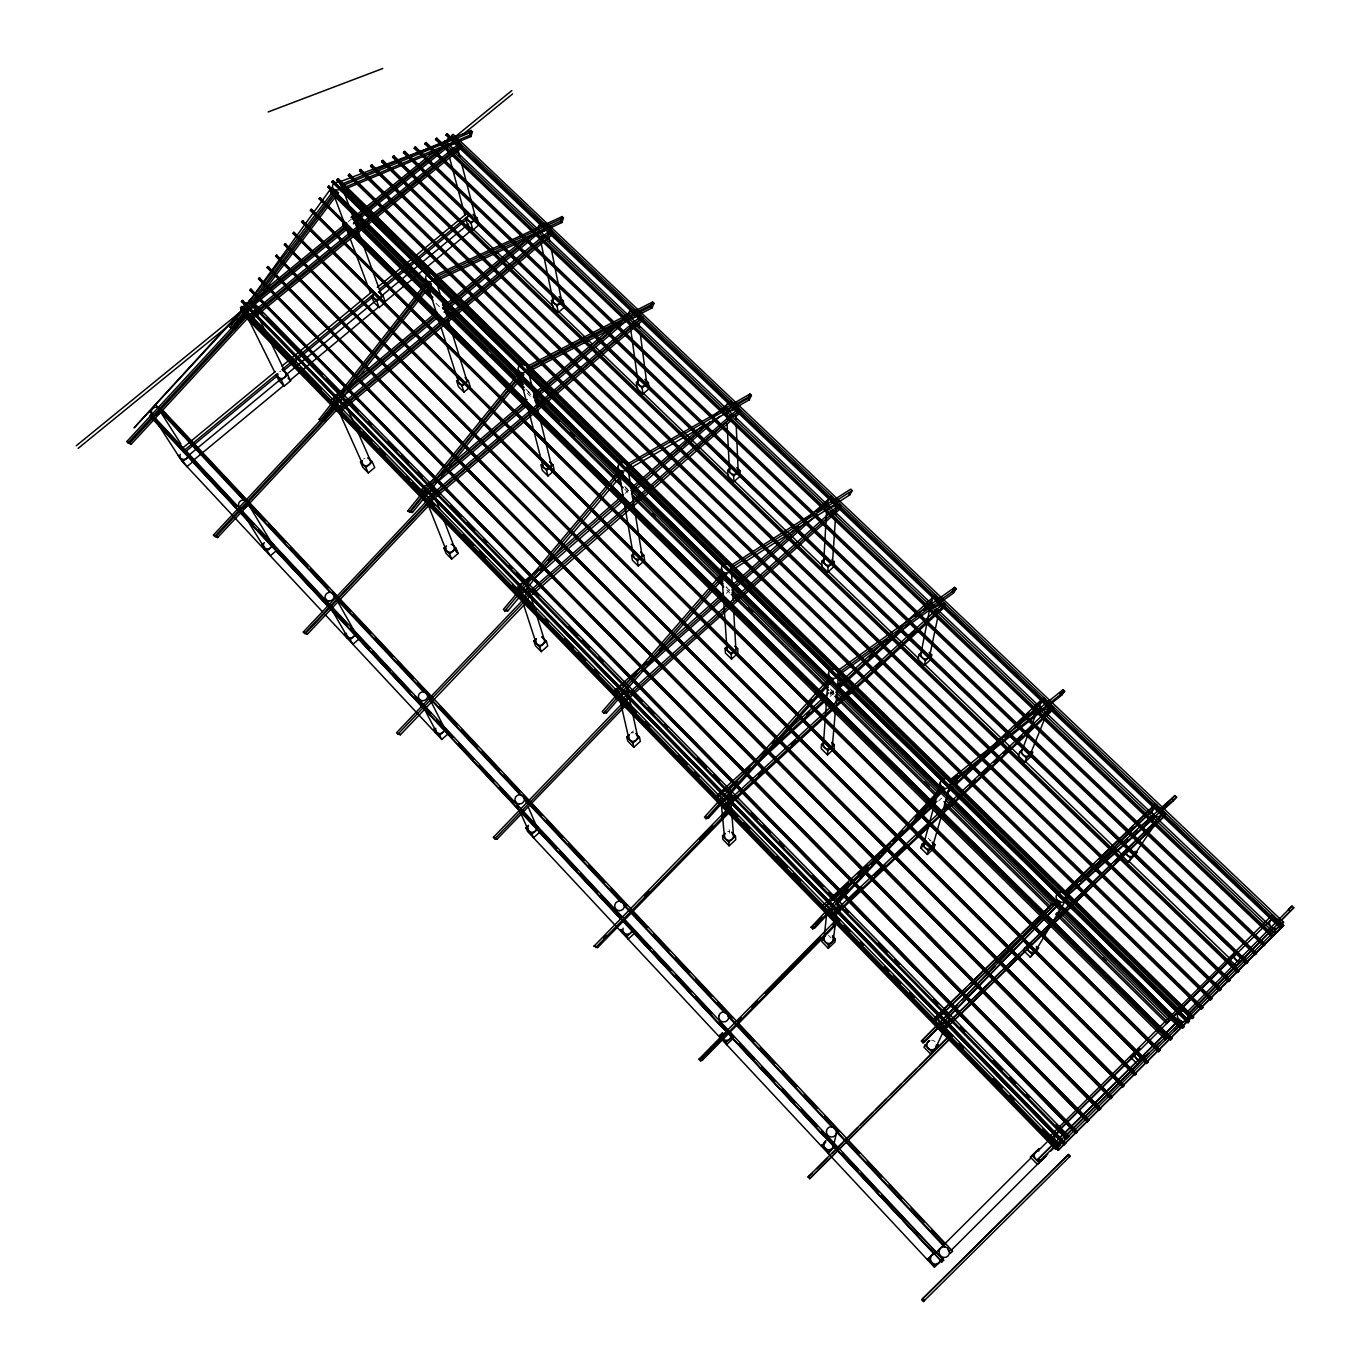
<?xml version="1.0" encoding="UTF-8"?>
<svg xmlns="http://www.w3.org/2000/svg" width="1370" height="1370" viewBox="0 0 1370 1370"><rect width="100%" height="100%" fill="white"/><g stroke="black" fill="none" stroke-linecap="round" stroke-linejoin="round"><path stroke-width="0.75" stroke-dasharray="5 3.75" d="M938.741 800.885L941.858 797.956M830.1 693.58L833.234 690.703M830.203 694.419L833.354 691.542M830.049 696.508L834.758 692.192M630.731 733.327L633.385 730.946M726.357 593.33L729.816 589.973L726.785 586.959M625.148 493.388L628.351 490.58M348.391 221.546L351.713 218.857M525.789 388.977L530.361 393.464M624.771 486.47L627.803 489.467M830.323 688.956L833.354 691.953M527.861 391.666L530.909 394.663M625.405 487.771L628.453 490.768M725.997 586.874L729.046 589.888M831.179 690.497L834.227 693.494M435.968 303.25L440.541 307.753M527.313 393.276L530.361 396.272M624.754 489.313L627.785 492.31M726.751 589.853L729.799 592.85M830.271 691.884L833.32 694.898M928.329 838.235L930.966 840.855M828.49 935.299L831.076 937.971M729.165 829.621L729.474 833.234M363.564 459.019A4.281 3.87 -20.8 0 1 364.951 458.214M631.93 732.899A4.504 4.316 -13.1 0 1 633.762 732.762M727.727 831.641A4.59 4.47 -1.4 0 1 729.593 831.504M931.651 1040.207A4.881 4.709 46.2 0 1 935.042 1041.714M279.822 371.561A4.23 3.733 -21.5 0 1 280.953 371.082M929.733 840.341A4.675 4.487 22.5 0 1 930.59 840.718"/><path stroke-width="1.5" d="M825.082 558.258L821.931 561.118L821.64 566.255L827.771 572.163L834.056 566.478M823.764 561.135L826.589 510.924M827.771 572.163L828.079 567.043L834.416 561.34L834.176 564.765M832.583 561.306L835.392 519.435M835.683 515.257L836.522 502.704M824.106 742.06L821.503 744.458L821.212 748.585L827.514 754.87L833.987 748.893L834.364 744.766L831.813 742.249M823.387 744.509L826.401 702.741M826.692 698.563L827.754 683.938M828.199 677.688L828.507 673.509M827.514 754.87L827.84 750.777L834.364 744.766M832.481 744.715L835.357 711.304M836.077 702.964L837.156 690.429M837.515 686.25L838.611 673.715M822.034 907.728L822.171 906.238L902.761 830.357M823.593 909.355L823.747 907.848L879.54 855.308M824.791 936.104L822.12 938.638L821.812 941.601L828.302 948.314L834.981 941.995L835.357 939.032L832.754 936.344M824.055 938.69L826.504 915.451M828.302 948.314L828.644 945.386L835.357 939.032M833.32 939.923L835.443 923.055M836.094 917.849L837.687 905.159M826.007 1140.645L821.538 1146.313L825.665 1142.306M922.798 651.041L918.979 654.569L918.071 659.21L924.407 665.323L930.744 659.484L931.72 654.826L929.168 652.377M920.931 653.73L926.942 623.162M927.747 619.086L929.357 610.934M924.407 665.323L925.349 660.7L931.72 654.826M929.75 655.665L937.851 617.014M939.974 606.841L940.83 602.766A4.846 4.504 9.5 0 0 934.563 597.44A4.846 4.504 9.5 0 0 932.884 605.06A4.846 4.504 9.5 0 0 940.83 602.766L1044.745 701.423M834.124 1146.502L828.233 1153.471L835.512 1145.166M337.02 180.223L338.304 178.785L1193.681 1016.985L1192.071 1018.578L337.02 180.223L338.304 178.785M341.421 189.06L342.192 185.789L472.342 131.725L471.057 130.51L340.873 184.505L342.192 185.789M348.322 175.565L349.59 174.127L1202.911 1007.601L1201.319 1009.176L348.322 175.565L349.59 174.127M833.405 1146.091L836.471 1133.093M359.522 170.942L360.789 169.503L1212.073 998.302L1210.481 999.877L359.522 170.942L360.789 169.503M370.636 166.352L371.904 164.914L1221.132 989.089L1219.54 990.664L370.636 166.352L371.904 164.914M381.665 161.797L382.932 160.376L1230.123 979.961L1228.53 981.519L381.665 161.797L382.932 160.376M392.625 157.293L393.875 155.855L1239.028 970.919L1237.452 972.477L392.625 157.293L393.875 155.855M403.482 152.806L404.732 151.385L1247.847 961.963L1246.272 963.521L403.482 152.806L404.732 151.385M414.254 148.354L415.504 146.95L1256.581 953.075L1255.023 954.633L414.254 148.354L415.504 146.95M424.94 143.953L426.19 142.531L1265.246 944.29L1263.688 945.831L424.94 143.953L426.19 142.531M932.285 842.156L934.905 844.776L933.878 848.321L927.353 854.486L920.828 847.979L921.77 844.434L925.709 840.718M435.54 139.569L436.79 138.165L1273.826 935.556L1272.268 937.097L435.54 139.569L436.79 138.165M924.082 842.704L928.518 826.35M929.614 822.257L932.936 809.995M934.597 803.865L936.275 797.717M937.371 793.641L940.693 781.362M446.072 135.219L447.322 133.832L1282.337 926.925L1280.779 928.466L446.072 135.219L447.322 133.832M927.353 854.486L928.346 850.993L934.905 844.776M341.712 188.581L469.687 135.305L471.057 130.51M341.044 190.687L470.972 136.52L472.342 131.725M435.352 277.151L433.982 281.929L561.888 222.522L563.481 217.83L562.162 216.58L433.999 275.815L435.352 277.151L563.481 217.83M932.61 846.506L941.413 816.023M943.176 809.944L949.633 787.579M434.564 279.703L560.553 221.255L562.162 216.58M526.919 371.099L528.015 367.999L653.969 303.301L652.582 301.999L526.594 366.612L528.015 367.999M1023.698 748.088L1019.862 751.719L1018.287 755.812L1024.863 762.148L1031.216 756.12L1032.877 752.027L1026.472 758.089L1024.863 762.148M1022.106 750.024L1035.686 714.832M526.851 370.294L650.75 306.572L652.582 301.999M526.388 372.64L652.12 307.873L653.969 303.301M1030.617 753.705L1044.693 718.702M1047.81 710.927L1049.369 707.04A4.983 4.641 18.9 0 0 1044.128 700.412A4.983 4.641 18.9 0 0 1040.875 707.776A4.983 4.641 18.9 0 0 1049.369 707.04M626.706 469.019L627.974 466.023L751.411 395.365L749.989 394.012L626.518 464.584L627.974 466.023M928.946 1040.84L923.894 1047.074L930.624 1054.027L938.433 1045.207L930.624 1054.027M727.658 410.058L747.883 398.447L749.989 394.012M626.073 470.526L749.322 399.8L751.411 395.365M936.053 1047.04L943.091 1032.107M945.728 1026.507L948.365 1020.89M731.546 567.591L730.022 566.101L850.701 489.158L852.191 490.563L731.546 567.591L729.354 571.924L833.628 505.205M839.022 501.762L849.811 494.861L852.191 490.563M1025.188 947.526L1023.527 950.438L1030.308 957.202L1038.614 947.92L1030.308 957.202M1036.285 949.701L1050.191 926.36M1054.472 919.167L1066.254 899.405M952.904 590.145L954.684 587.387L956.226 588.843L953.537 592.987L837.892 675.564M1121.568 855.377L1123.845 851.866L1130.712 858.476L1128.383 861.953L1121.568 855.377L1127.955 849.177M1134.463 854.726L1154.396 825.151M1159.089 818.198L1161.435 814.722M247.251 304.191L331.3 188.015L1182.31 1024.726L1179.296 1027.568L331.009 192.708L329.742 189.283L1180.649 1026.37L1179.296 1027.568M1070.124 1156.194L1069.593 1156.931L1068.412 1154.43L1070.124 1156.194L923.448 1301.5L921.787 1299.702L922.798 1298.503L1068.412 1154.43M1061.031 692.381L1063.017 689.726L1064.627 691.251L1061.63 695.224L949.341 784.959M1065.552 1143.265L1064.165 1144.669L241.462 301.468L242.25 300.441L1065.552 1143.265L242.25 300.441M1077.18 1131.808L1075.793 1133.213L249.974 290.217L250.761 289.173L1077.18 1131.808L250.761 289.173M1088.859 1120.318L1087.472 1121.705L258.519 278.932L259.307 277.887L1088.859 1120.318L259.307 277.887M1100.589 1108.758L1099.202 1110.162L267.082 267.595L267.886 266.551L1100.589 1108.758L267.886 266.551M1112.354 1097.164L1110.984 1098.569L275.695 256.241L276.483 255.18L1112.354 1097.164L276.483 255.18M1124.188 1085.537L1122.801 1086.924L284.326 244.819L285.114 243.774L1124.188 1085.537L285.114 243.774M1136.055 1073.84L1134.685 1075.227L292.975 233.379L293.779 232.318L1136.055 1073.84L293.779 232.318M1147.974 1062.11L1146.604 1063.48L301.674 221.889L302.479 220.827L1147.974 1062.11L302.479 220.827M1159.945 1050.311L1158.575 1051.698L310.391 210.363L311.195 209.285L1159.945 1050.311L311.195 209.285M1171.966 1038.477L1170.596 1039.864L319.142 198.787L319.946 197.725L1171.966 1038.477L319.946 197.725M1184.022 1026.592L1182.67 1027.979L327.927 187.176L328.731 186.097L1184.022 1026.592L328.731 186.097M241.462 301.468L243.004 300.629M249.974 290.217L251.498 289.378M258.519 278.932L260.043 278.093M267.082 267.595L268.606 266.756M275.695 256.241L277.219 255.402M284.326 244.819L285.833 243.997M292.975 233.379L294.499 232.54M301.674 221.889L303.198 221.067M310.391 210.363L311.915 209.541M319.142 198.787L320.666 197.965M327.927 187.176L329.451 186.354M230.057 327.224L333.938 190.139L338.63 192.656L234.921 329.348L230.057 327.224L234.921 329.348M231.307 328.526L335.239 191.423M233.671 328.064L334.759 194.745M319.227 419.306L426.995 281.621L431.533 283.95L323.954 421.241L319.227 419.306L323.954 421.241M320.529 420.658L428.348 282.956M322.652 419.905L428.878 284.292M407.832 510.822L519.538 372.606L523.922 374.729L412.421 512.534L407.832 510.822L412.421 512.534M409.185 512.209L520.942 373.993M411.068 511.147L522.518 373.359M504.759 610.917L620.867 472.222L623.59 472.684L507.773 610.969L504.759 610.917L503.372 609.462L619.394 470.783L620.867 472.222M618.041 476.126L622.134 471.246M923.448 1301.5L924.459 1300.284L922.798 1298.503M603.708 713.102L724.387 573.979L726.853 574.15L606.499 712.845L603.708 713.102L602.252 711.595L722.863 572.489L724.387 573.979M1174.98 795.508L1171.658 799.292L1173.319 800.851L1176.642 797.066L1174.98 795.508L1064.678 894.233M1182.67 1027.979L328.629 187.433M1170.596 1039.864L319.844 199.044M772.372 743.893L775.214 740.742M809.327 702.827L812.17 699.659M826.384 683.87L829.227 680.702M705.978 818.695L831.47 679.263L833.662 679.092L708.495 818.13L705.978 818.695L704.471 817.136L829.877 677.705L831.47 679.263M1158.575 1051.698L311.11 210.603M1146.604 1063.48L302.393 222.128M1134.685 1075.227L293.694 233.602M1122.801 1086.924L285.046 245.042M1110.984 1098.569L276.415 256.447M1087.472 1121.705L259.255 279.137M1099.202 1110.162L267.818 267.818M1075.793 1133.213L250.71 290.423M1064.165 1144.669L242.216 301.657M1055.191 1142.203L1036.867 1160.407L1179.81 1019.246M242.969 308.969L134.072 427.868L243.552 309.329L76.24 445.781M248.963 316.812L131.16 444.274L128.044 442.87L126.828 441.551L246.343 312.189M128.044 442.87L247.61 313.49M126.828 441.551L129.944 442.955L247.713 315.528M213.429 535.053L335.753 403.944L337.071 405.28L214.696 536.406L213.429 535.053L217.624 537.554L339.657 406.821L338.356 405.486L216.357 536.201M832.275 909.372L814.893 927.935L812.65 928.86L811.091 927.233L941.618 787.562L943.519 787.048M814.773 924.767L822.017 917.027M837.926 900.004L848.047 889.181M859.624 876.8L868.289 867.518M871.183 864.419L874.077 861.319M881.321 853.596L885.654 848.955M892.88 841.214L900.124 833.474M916.033 816.451L926.154 805.628M930.504 800.971L940.625 790.147M812.65 928.86L943.279 789.171L945.163 788.675L836.608 904.731M430.796 503.355L307.308 634.327L304.585 633.454L303.284 632.032L428.536 499.142M304.585 633.454L429.889 500.529M303.284 632.032L305.99 632.923L429.444 501.968M524.864 597.988L528.392 600.437L524.864 597.988L396.546 732.71L397.899 734.183L400.4 734.782L526.919 601.978M397.899 734.183L526.268 599.426M626.809 704.454L497.087 839.125L494.844 838.834L493.44 837.31L624.977 700.704L628.282 702.913L624.977 700.704M622.408 706.012L625.354 702.947M494.844 838.834L626.433 702.193M942.851 1023.15L924.973 1041.543L923.037 1042.844L921.393 1041.149L1058.907 900.432L1049.968 909.629M594.152 946.036L729.08 807.512L730.638 807.923L732.162 809.482L597.594 947.595L594.152 946.036L597.594 947.595M603.519 938.416L606.482 935.385M644.91 895.929L649.346 891.373M699.59 839.776L712.897 826.127M721.767 817.017L730.638 807.923M595.625 947.629L730.587 809.071L732.162 809.482M921.393 1041.149L941.207 1021.472M945.677 1016.865L957.596 1004.621M962.065 1000.014L994.843 966.312M999.312 961.723L1042.519 917.301M923.037 1042.844L1060.62 902.128L947.338 1018.561M698.957 1059.164L837.412 918.688L838.663 918.739L840.238 920.349L702.159 1060.414L700.481 1060.808L698.957 1059.164L700.635 1058.77L726.134 1032.894M738.139 1020.718L741.136 1017.67M751.65 1007.018L757.644 1000.922M765.145 993.318L820.647 936.994M832.652 924.818L838.663 918.739M700.481 1060.808L838.988 920.297L840.238 920.349M1188.629 1013.92L1273.655 927.901M1281.121 920.349L1293.759 907.711L1292.03 906.084L1288.348 909.663L1290.078 911.29M1293.759 907.711L1187.79 1014.947L1185.992 1013.183L1292.03 906.084M808.077 1176.95L951.157 1034.144L952.801 1035.823L809.67 1178.679L808.077 1176.95L812.444 1173.148M816.965 1168.61L827.531 1158.044M832.052 1153.506L842.601 1142.94M845.615 1139.909L857.688 1127.818M860.702 1124.804L872.758 1112.714M875.772 1109.683L886.321 1099.117M890.843 1094.579L901.409 1083.995M904.423 1080.981L916.479 1068.891M919.493 1065.877L931.549 1053.787M934.563 1050.756L951.157 1034.144M951.294 1037.347L809.67 1178.679M335.992 408.585L1058.171 1150.252L1209.453 999.261M1212.467 996.247L1283.673 925.332L451.638 135.493L453.11 134.294L1283.553 922.198L1180.957 1024.418M1058.171 1150.252L1283.673 925.332M1188.013 1022.671L1189.417 1021.318L333.013 180.857L331.968 181.696L1188.013 1022.671L331.968 181.696M1157.547 1029.093L1047.159 1138.949L1048.05 1138.145M1160.287 1026.438L1272.507 914.732M934.306 1252.796L927.387 1259.681L934.015 1253.259M1030.411 1157.136L1038.957 1148.779L1030.411 1157.136L1037.398 1164.363L1046.012 1156.057L1044.163 1157.633M1136.295 1062.949L1130.661 1057.332L1137.237 1050.773M1130.661 1057.332L1139.72 1048.478M1188.338 1013.868L1245.912 956.705L1236.322 966.004L1229.25 959.188L1236.185 952.441M935.008 1253.533L1031.096 1157.855M1039.368 1149.618L1046.903 1142.118M1060.483 1128.606L1131.363 1058.034M1174.141 1015.427L1177.155 1012.43M1183.2 1006.419L1229.952 959.873M1180.204 1010.015L1048.872 1140.696L1049.763 1139.891M1183.235 1007.001L1274.237 916.376M528.597 825.322L525.892 827.754L527.519 831.367L934.34 1267.13L943.416 1258.088M950.968 1250.553L1047.725 1154.071M1050.756 1151.057L1053.787 1148.043M1064.37 1137.477L1149.019 1053.05M1155.064 1047.022L1159.602 1042.501M934.34 1267.13L941.036 1260.743M1137.699 1064.353L1146.81 1055.534L1144.293 1057.777M941.464 1262.232L943.656 1260.177L151.556 414.151L149.998 415.418L941.995 1261.821L240.795 513.288M162.893 410.366L952.629 1251.221L950.42 1253.293L948.057 1249.748M422.645 499.074L1055.551 1149.259L1177.464 1027.774M1055.551 1149.259L1059.952 1145.286L242.062 306.298L240.503 307.565L243.517 313.61L242.267 312.309L240.76 309.295L244.066 306.606M1067.264 1137.99L1068.908 1136.346L250.487 299.431L248.929 300.698L1067.264 1137.99L1066.322 1138.795L836.197 903.258M417.302 295.047L344.315 222.95L342.808 224.183L344.007 227.42L1165.647 1039.71L1168.507 1036.987L932.816 804.19M534.934 229.047L443.572 142.069L445.062 140.853L1275.059 930.692L1273.483 932.251L538.033 231.992M1142.511 967.854L1191.335 1015.718L1188.304 1018.595L1189.691 1017.362L527.45 367.948M921.787 1299.702L1067.881 1155.167M1059.746 1137.699L1176.761 1022.243M1164.654 812.341L940.95 1029.863L968.573 1003.08M971.638 1000.1L1019.211 953.982M1025.342 948.04L1049.899 924.219M1052.965 921.256L1057.571 916.787M1065.243 909.355L1069.833 904.885M1074.44 900.415L1109.734 866.2M1114.341 861.73L1152.701 824.534M1051.663 925.127L942.594 1031.542L1051.543 925.863M1054.712 922.164L1073.07 904.371M1076.118 901.409L1166.315 813.917M1054.609 922.883L1073.018 905.022M1076.101 902.042L1154.362 826.127M1158.969 821.658L1163.575 817.188M1130.712 858.476L1137.151 852.208L1128.383 861.953M1052.52 903.464L932.028 1020.701L965.782 988.061M1064.832 891.545L1155.595 803.745M970.371 983.609L1005.649 949.479M1008.714 946.516L1017.927 937.611M1022.517 933.158L1040.926 915.365M1043.991 912.386L1048.598 907.933M1065.466 891.613L1094.596 863.425M1099.202 858.973L1132.939 826.333M1137.545 821.88L1145.217 814.465M1148.283 811.485L1152.889 807.033M1042.656 916.222L933.672 1022.38L938.262 1017.927M1045.721 913.276L1048.769 910.314M1067.11 892.572L1157.256 805.32M941.344 1014.964L1042.57 916.992M1079.389 881.355L1146.861 816.04M1149.944 813.061L1153.009 810.098M1280.779 928.466L1282.337 926.925M1272.268 937.097L1273.826 935.556M1263.688 945.831L1265.246 944.29M1255.023 954.633L1256.581 953.075M1246.272 963.521L1247.847 961.963M1237.452 972.477L1239.028 970.919M1228.53 981.519L1230.123 979.961M1219.54 990.664L1221.132 989.089M1210.481 999.877L1212.073 998.302M1201.319 1009.176L1202.911 1007.601M1192.071 1018.578L1193.681 1016.985M733.447 1038.152L726.614 1044.625L726.271 1042.313L731.768 1037.107M959.462 793.641L830.768 915.057L830.597 916.53L841.488 906.238M962.562 790.713L1052.485 705.858M849.28 898.908L861.73 887.143M874.18 875.396L885.071 865.121M895.98 854.829L905.313 846.026M916.205 835.734L928.672 823.986M944.238 809.293L947.338 806.365M969.138 785.798L975.371 779.924M981.588 774.05L987.821 768.159M994.038 762.285L998.713 757.884M1003.388 753.483L1009.604 747.609M1017.396 740.262L1022.071 735.844M1025.171 732.916L1032.963 725.569M1042.296 716.75L1051.646 707.947M961.055 795.199L832.343 916.667L832.172 918.14L940.385 815.989M964.155 792.271L1054.095 707.382M943.485 813.078L1051.698 710.91M720.158 1037.724L719.781 1035.378L722.521 1032.774M920.828 847.979L924.733 844.28M915.16 818.695L929.1 805.56M932.199 802.649L935.299 799.72M952.338 783.674L969.395 767.628M981.793 755.949L1043.786 697.604M831.367 898.943L848.475 882.828M857.808 874.043L867.159 865.241M879.591 853.527L890.483 843.269M954.274 783.212L957.39 780.283M991.623 748.037L1005.631 734.851M1014.964 726.066L1028.956 712.879M1033.631 708.495L1042.964 699.693M896.596 839.245L936.892 801.296M947.732 791.072L952.39 786.688M955.489 783.777L981.828 758.963M986.486 754.579L989.585 751.668M1005.083 737.06L1045.379 699.111M832.943 900.552L867.176 868.306M879.626 856.575L884.284 852.191M890.517 846.317L930.966 808.214M948.091 792.083L952.749 787.681M955.866 784.753L996.315 746.65M1018.098 726.134L1036.782 708.53M731.683 832.224L735.467 836.111L735.741 839.69L729.114 845.821L722.863 839.348L722.504 835.769L725.175 833.32A4.59 4.47 -1.4 0 0 726.066 839.399A4.59 4.47 -1.4 0 0 732.333 839.005A4.59 4.47 -1.4 0 0 732.316 832.874M634.909 932.867L628.128 939.135L627.152 936.172L632.615 931.138M729.114 845.821L728.806 842.276L735.467 836.111M943.964 602.834L723.754 805.183L723.908 806.964L734.885 796.878M758.415 775.266L763.124 770.933M791.346 744.989L796.056 740.673M846.232 694.539L849.366 691.662M876.029 667.156L880.739 662.84M910.519 635.457L915.229 631.125M832.241 708.41L725.261 806.742L725.432 808.523L854.024 690.274M835.375 705.516L945.505 604.29M857.175 687.397L943.433 608.092M765.796 750.572L715.5 796.706L715.688 798.522M778.383 739.046L828.679 692.912M836.539 685.702L886.852 639.567M900.998 626.604L935.59 594.888M720.38 794.206L726.648 788.452M806.587 715.14L809.721 712.263M837.926 686.387L842.636 682.072M869.282 657.634L872.416 654.757M721.733 793.932L717.007 798.265L717.195 800.063M724.867 791.055L750.024 767.971M761.035 757.884L823.918 700.19M838.063 687.209L899.388 630.953M915.109 616.534L932.405 600.676M726.597 791.432L737.574 781.379M754.819 765.556L825.356 700.823M839.45 687.877L908.43 624.6M924.099 610.215L928.809 605.9M1280.385 925.229L1283.553 922.198M1271.908 933.706L1275.059 930.692M635.817 733.447L639.465 737.197L640.338 741.341L633.762 747.284L627.734 741.05L626.758 736.906L629.412 734.525M735.228 646.16L737.676 648.609L737.916 653.267L731.494 659.073L725.415 652.993L725.09 648.335L727.675 646.006M540.242 831.71L533.512 837.772L531.92 834.21L537.331 829.329M633.762 747.284L632.837 743.174L639.465 737.197M731.494 659.073L731.203 654.432L737.676 648.609M1064.747 898.24L1156.006 816.383M1160.732 812.153L1173.319 800.851M646.726 661.761L613.229 691.713L613.726 693.802M659.484 650.356L723.292 593.313M732.864 584.75L798.265 526.268M806.228 519.144L831.761 496.317M617.87 690.36L614.685 693.22L615.181 695.292M622.665 686.079L637.016 673.235M646.589 664.673L721.562 597.611M734.337 586.189L806.125 521.987M817.291 512.003L828.456 502.002M642.222 671.112L721.733 599.957M732.864 589.99L817.171 514.572M839.827 503.972L621.175 699.865L621.637 701.937M841.3 505.393L622.631 701.371L623.093 703.426L729.713 607.852M732.899 604.992L841.111 507.979M1067.761 892.332L1074.046 886.698M1080.348 881.047L1116.55 848.629M1124.428 841.574L1127.579 838.765M1132.305 834.535L1137.014 830.306M1141.741 826.076L1154.345 814.79M1162.205 807.752L1170.083 800.697M1066.391 895.929L1176.642 797.066M1175.939 1029.418L1177.241 1028.271L1174.347 1031.011M1189.948 1016.951L1191.335 1015.718M1168.507 1036.987L1167.24 1038.1L1162.685 1033.596M1180.957 1025.925L1182.31 1024.726M325.272 614.736L441.722 739.475L448.418 733.584M536.509 638.677L533.889 640.989L535.413 645.664L541.236 651.675L547.777 645.921L546.322 641.246L541.921 636.707M638.283 566.067L637.41 560.947L631.501 555.055L632.409 560.21L638.283 566.067L644.671 560.433L643.849 555.278L640.886 552.333M730.844 467.615L727.71 470.372L728.018 475.989L733.926 481.692L740.16 476.178L739.937 470.561L736.957 467.701M441.722 739.475L439.582 735.33L444.959 730.604M541.236 651.675L539.746 647.034L546.322 641.246M637.41 560.947L643.849 555.278M733.926 481.692L733.652 476.092L739.937 470.561M1189.417 1021.318L333.013 180.857M532.468 579.921L622.185 501.574M631.81 493.183L719.918 416.24M697.399 447.493L731.049 418.055M734.251 415.247L739.064 411.051L738.961 408.226L521.919 597.954L522.672 600.3M650.716 490.94L524.076 601.738L523.323 599.409L740.382 409.579L740.485 412.404L735.69 416.617M653.918 488.131L732.471 419.408M538.376 569.081L514.264 590.11L515.051 592.474M548.017 560.672L623.538 494.776M633.18 486.367L703.872 424.683M713.513 416.274L731.186 400.845L731.323 403.688M520.497 587.353L515.668 591.549L516.456 593.912M523.7 584.545L530.139 578.928M539.78 570.519L621.74 498.988M631.382 490.563L710.122 421.84M722.966 410.623L726.186 407.815M660.837 465.218L710.499 421.874M351.268 627.888L359.505 638.574L352.878 644.294L350.206 639.636L355.532 635.029M456.124 548.325L458.111 553.497L451.621 559.08L449.6 553.942L456.124 548.325L453.299 545.414M552.949 464.858L554.319 470.492L547.966 475.955L546.562 470.355L552.949 464.858L550.089 462.032M648.387 382.59L649.157 388.652L642.958 393.995L642.136 387.967L648.387 382.59L645.51 379.832M451.621 559.08L446.003 553.274L443.948 548.103L446.551 545.859M642.958 393.995L637.238 388.498L636.399 382.435L639.516 379.747M435.694 483.456L526.765 405.811M536.526 397.488L625.97 321.214M641.571 321.368L428.399 503.475L427.389 500.906L642.804 316.95L643.198 319.981M423.535 487.84L418.672 491.967L419.717 494.57L424.597 490.409M426.772 485.066L434.855 478.181M449.428 465.766L527.125 399.56M533.598 394.046L543.308 385.775M546.544 383.018L612.904 326.471M624.24 316.812L629.087 312.668M423.261 490.597L420.025 493.354L421.069 495.94M441.071 475.424L525.241 403.671M533.341 396.769L544.678 387.111M547.914 384.353L620.747 322.258M442.476 475.15L525.412 404.458M535.173 396.153L621.346 322.686M1068.908 1136.346L1067.949 1137.151L1055.996 1124.924M276.86 550.26L270.284 555.826L267.15 550.689L272.442 546.219M372.263 461.93L374.729 467.547L368.29 472.975L365.79 467.41L372.263 461.93L368.17 457.7M468.403 380.774L470.252 386.802L463.95 392.128L462.067 386.117L468.403 380.774L465.646 378.034M563.19 300.732L564.474 307.188L558.309 312.394L556.991 305.972L563.19 300.732L559.029 296.725M1059.952 1145.286L1059.01 1146.073L1042.587 1129.222M264.889 550.055L261.721 544.9L264.376 542.657M558.309 312.394L552.778 307.068L551.442 300.629L554.542 298.009M344.795 388.6L329.999 400.93L331.283 403.739M357.947 377.64L436.842 311.88M443.418 306.4L523.939 239.27M533.803 231.05L538.735 226.941M349.384 387.196L436.499 314.552M443.075 309.072L531.851 235.058M349.299 388.703L436.157 316.264M444.36 309.432L534.488 234.27M342.414 396.872L437.475 317.566M444.034 312.103L457.135 301.16M460.423 298.42L535.807 235.537M461.142 304.654L337.106 408.209L338.356 411L462.974 306.897M464.396 301.931L550.894 229.698L551.528 232.917L546.613 237.027M462.461 305.938L338.407 409.561L339.657 412.353L552.863 234.184L552.23 230.965L465.714 303.215M466.262 304.157L543.325 239.767M194.608 459.31L283.71 385.569M290.08 380.295L378.634 307M384.884 301.828L472.308 229.492M193.512 461.193L186.988 466.605L178.151 455.405M284.224 386.117L281.261 380.106L275.986 374.644L278.966 380.689L284.224 386.117L290.611 380.826L287.683 374.798L282.408 369.352M379.165 307.531L376.801 301.126L371.475 295.817L373.873 302.239L379.165 307.531L385.415 302.359L383.086 295.92L379.096 291.947M472.838 230.006L471.04 223.207L465.68 218.035L467.495 224.851L472.838 230.006L478.969 224.937L477.205 218.121L473.181 214.251M183.186 447.579L275.319 371.561M281.895 366.132L288.471 360.704M291.759 357.981L372.366 291.467M377.298 287.409L392.111 275.182M395.399 272.476L466.125 214.097M186.508 452.819L184.727 449.994L277.151 373.685M282.1 369.592L290.354 362.793M293.642 360.07L372.845 294.687M379.439 289.241L468.523 215.672M185.703 451.535L276.791 376.305M283.213 371.013L291.45 364.214M294.738 361.492L372.126 297.581M378.411 292.392L466.177 219.902M188.289 455.628L280.713 379.25M285.645 375.157L375.517 300.886M381.288 296.125L468.66 223.892M183.392 461.022L188.324 456.946M281.261 380.106L287.683 374.798M376.801 301.126L383.086 295.92M471.04 223.207L477.205 218.121M374.267 219.32L250.35 320.614L248.86 317.617L460.988 144.347L461.861 147.755L377.572 216.631M342.842 224.303L344.367 223.07M247.388 303.9L250.693 301.212M263.948 290.406L346.747 222.899M353.374 217.505L436.174 149.998M446.106 141.898L452.734 136.503M260.077 295.851L346.353 225.502M354.487 218.875L440.763 148.525M453.864 137.839L511.832 90.557M253.827 302.89L346.285 227.471M356.2 219.388L445.353 146.659M78.159 448.367L237.318 318.508M252.251 306.332L347.552 228.721M353.374 223.824L446.637 147.874M462.803 134.534L512.534 93.965M332.225 182.415L333.27 181.576M338.236 182.398L447.784 141.024M331.009 192.708L332.533 191.32M1063.017 689.726L948.896 780.712L950.557 782.338L1064.627 691.251M952.664 779.393L957.613 775.437M993.952 746.444L997.257 743.807M1033.596 714.797L1036.902 712.16M943.656 1260.177L881.681 1194.965M956.226 588.843L838.68 672.636L837.104 671.077L954.684 587.387M811.091 927.233L813.335 926.325M268.143 111.98L382.795 68.5M493.44 837.31L497.087 839.125M214.696 536.406L217.624 537.554M469.687 135.305L470.972 136.52M560.553 221.255L561.888 222.522M650.75 306.572L652.12 307.873M747.883 398.447L749.322 399.8M848.338 493.457L849.811 494.861M952.013 591.532L953.537 592.987M1060.037 693.717L1061.63 695.224M455.628 141.863L632.358 309.74M637.016 314.158L731.58 403.979M734.68 406.924L832.343 499.69M837.001 504.109L936.224 598.347M1049.386 705.841L1156.366 807.444M1161.006 811.862L1272.627 917.883M446.346 134.226L1281.549 927.713M435.814 138.576L1273.038 936.361M425.214 142.942L1264.441 945.094M414.511 147.361L1255.776 953.897M404.475 152.395L1247.077 962.682M403.739 151.796L1247.043 962.785M478.969 224.937L498.988 244.202M503.595 248.638L508.219 253.09M511.301 256.053L552.881 296.04M563.652 306.4L591.378 333.064M594.46 336.027L597.543 338.989M600.608 341.952L605.232 346.404M608.314 349.367L637.564 377.503M648.352 387.864L689.932 427.868M697.621 435.266L702.245 439.701M705.327 442.664L729.97 466.365M739.201 475.253L793.11 527.09M797.717 531.543L823.901 556.717M836.214 568.567L868.563 599.666M873.169 604.119L897.812 627.82M900.895 630.782L905.519 635.218M910.142 639.67L922.455 651.521M928.62 657.429L1007.155 732.967M1010.221 735.93L1014.845 740.382M1017.927 743.345L1022.551 747.78M1028.596 753.603L1116.482 838.132M1124.188 845.547L1128.794 849.982M1134.959 855.908L1154.978 875.156M1158.061 878.119L1191.934 910.707M1196.558 915.16L1228.89 946.259M1231.972 949.222L1235.055 952.184M551.442 300.629L556.991 305.972M636.399 382.435L642.136 387.967M727.71 470.372L733.652 476.092M821.931 561.118L828.079 567.043M918.979 654.569L925.349 660.7M1019.862 751.719L1026.472 758.089M1232.315 956.311L1239.439 963.161M473.455 229.509L493.44 248.758M496.505 251.737L553.394 306.555M558.926 311.88L592.319 344.058M595.351 346.987L637.872 387.967M643.575 393.464L728.635 475.441M734.543 481.144L822.274 565.69M828.405 571.598L892.675 633.556M895.74 636.502L918.705 658.628M925.041 664.741L1018.92 755.212M1025.496 761.549L1122.201 854.76M1129.017 861.336L1229.883 958.538M393.618 156.865L1238.257 971.655M392.865 156.283L1238.206 971.741M382.692 161.386L1229.37 980.68M381.922 160.787L1229.301 980.8M370.893 165.342L1220.31 989.928M359.762 169.931L1211.234 999.158M349.35 175.137L1202.158 1008.32M348.562 174.555L1202.072 1008.457M339.794 181.131L1058.565 885.585M1063.154 890.072L1067.727 894.559M1076.889 903.532L1125.712 951.396M1130.301 955.883L1134.874 960.37M337.26 179.213L1192.825 1017.841M345.634 189.06L396.016 238.466M339.76 183.888L524.402 364.951M341.027 187.33L429.563 274.205M435.677 280.199L522.689 365.567M527.262 370.054L621.929 462.923M626.501 467.41L725.74 564.765M730.313 569.269L832.6 669.622M837.173 674.108L944.033 778.948M950.146 784.942L1060.072 892.778M1064.644 897.282L1180.666 1011.111M941.618 787.562L943.279 789.171M1057.349 901.323L1059.079 903.018M1178.611 1020.53L1180.409 1022.294L1181.591 1021.01L1038.58 1162.171L1040.19 1160.441L1038.477 1158.695M424.203 286.792L352.552 216.237L351.045 217.47L352.604 216.357L353.169 217.916M427.252 289.789L430.3 292.786M442.493 304.791L515.668 376.836M518.716 379.85L523.289 384.353M533.957 394.851L620.85 480.408M631.519 490.922L722.983 580.983M732.128 589.99L826.641 683.048M835.786 692.055L937.919 792.613M945.54 800.114L1052.246 905.193M1058.342 911.187L1169.62 1020.77M355.258 220.981L422.251 286.981M426.823 291.485L432.92 297.478M443.572 307.976L487.737 351.474M490.768 354.47L515.137 378.48M518.185 381.476L524.265 387.47M534.934 397.968L559.285 421.96M569.954 432.475L574.51 436.961M652.171 513.459L655.22 516.456M732.864 592.953L735.913 595.95M748.088 607.955L752.661 612.458M924.716 781.945L929.288 786.448M1102.867 957.424L1105.915 960.421M352.569 218.977L422.679 288.042M425.727 291.056L431.824 297.067M442.493 307.565L523.289 387.162M533.957 397.677L614.736 477.257M617.784 480.253L620.833 483.267M631.501 493.782L722.949 583.877M732.094 592.885L828.131 687.483M835.751 695.001L936.344 794.103M943.964 801.621L1050.653 906.735M1056.75 912.745L1168.028 1022.362M353.751 222.214L432.92 300.235M445.096 312.24L524.265 390.279M534.917 400.776L623.23 487.806M632.358 496.813L723.702 586.857M731.323 594.357L828.764 690.394M834.844 696.388L935.333 795.422M944.461 804.43L1049.506 907.968M1055.602 913.978L1166.743 1023.51M420.35 298.043L508.544 385.158M513.116 389.662L608.914 484.278M611.962 487.292L818.763 691.542M821.812 694.556L929.768 801.176M356.183 236.702L345.514 226.187L331.3 188.015M359.214 239.716L369.866 250.248M375.962 256.258L383.566 263.776M391.169 271.294L415.521 295.355M420.093 299.859L465.731 344.966M468.78 347.98L479.431 358.495M484.004 363.016L493.131 372.024M500.735 379.541L508.338 387.059M511.387 390.073L540.294 418.638M342.808 224.183L415.795 296.314M418.826 299.311L607.372 485.631M610.404 488.645L1166.915 1038.58M931.257 845.718L933.878 848.321M462.067 386.117L456.553 380.62L458.471 386.665L463.95 392.128M546.562 470.355L540.859 464.687L542.297 470.304L547.966 475.955M725.09 648.335L731.203 654.432M821.503 744.458L827.84 750.777M921.77 844.434L928.346 850.993M1026.558 948.879L1032.004 954.325M1133.076 1055.088L1140.165 1062.161M253.45 304.003L262.423 313.182M266.91 317.772L322.207 374.318M326.694 378.908L340.137 392.676M352.09 404.903L358.067 411.017M368.53 421.72L371.527 424.768M387.967 441.585L396.923 450.764M401.41 455.354L408.876 462.991M417.85 472.171L422.337 476.743M432.8 487.446L435.78 490.511M450.73 505.804L461.193 516.49M467.17 522.621L474.637 530.258M483.61 539.42L486.607 542.486M509.024 565.416L512.003 568.481M516.49 573.054L525.463 582.233M532.93 589.871L538.907 595.984M568.79 626.569L577.763 635.731M582.25 640.321L589.716 647.976M598.69 657.138L603.177 661.727M631.57 690.771L642.033 701.474M648.01 707.588L653.987 713.701M664.45 724.405L667.43 727.453M697.313 758.038L706.286 767.2M713.753 774.855L719.747 780.968M751.12 813.061L757.096 819.192M763.073 825.305L770.556 832.943M779.513 842.122L784 846.694M812.393 875.738L822.856 886.441M828.833 892.555L834.809 898.686M845.273 909.372L848.27 912.437M878.153 943.005L887.126 952.184M894.593 959.822L899.08 964.411M933.45 999.569L937.936 1004.159M943.913 1010.272L946.893 1013.338M960.353 1027.089L964.84 1031.678M993.233 1060.722L1002.189 1069.901M1009.673 1077.539L1015.649 1083.653M1026.113 1094.356L1029.093 1097.404M251.909 305.27L428.245 485.733M431.225 488.799L523.888 583.62M526.868 586.668L624.001 686.096M626.981 689.144L833.2 900.21M430.899 500.427L432.252 501.814M246.549 312.394L295.834 362.964M300.304 367.571L321.214 389.029M352.587 421.207L360.053 428.861M363.033 431.927L372.006 441.123M379.473 448.795L385.45 454.926M406.359 476.366L409.339 479.431M412.319 482.497L422.782 493.234M428.759 499.365L434.735 505.496M463.111 534.608L473.558 545.328M479.534 551.459L485.511 557.59M512.397 585.178L522.843 595.916M528.82 602.029L536.287 609.701M545.243 618.897L548.24 621.963M564.663 638.814L573.619 648.01M578.106 652.617L585.572 660.271M594.529 669.468L599.015 674.057M619.925 695.515L624.412 700.121M628.881 704.711L636.348 712.383M645.321 721.579L649.791 726.168M678.167 755.281L687.124 764.477M694.607 772.149L699.077 776.739M727.453 805.851L737.916 816.588M743.893 822.719L749.852 828.85M776.739 856.438L787.202 867.159M793.179 873.289L800.645 880.944M830.511 911.598L838.988 920.297M843.954 925.401L849.931 931.532M860.377 942.252L863.374 945.317M884.284 966.775L888.753 971.364M893.24 975.971L900.707 983.626M909.663 992.822L914.15 997.428M942.526 1026.541L951.893 1036.148M958.949 1043.392L963.435 1047.999M993.301 1078.635L1002.258 1087.831M1009.724 1095.503L1014.211 1100.093M240.503 307.565L1058.291 1146.93M240.76 309.295L1059.096 1149.481M246.497 316.658L332.585 405.075M246.497 318.131L331.574 405.537M336.061 410.144L419.648 496.008M287.991 378.12L290.611 380.826M455.302 550.586L458.111 553.497M506.386 609.513L507.773 610.969M605.043 711.338L606.499 712.845M706.988 816.571L708.495 818.13M923.329 1039.847L924.973 1041.543M365.79 467.41L360.327 461.758L362.862 467.358L368.29 472.975M443.948 548.103L449.6 553.942M533.889 640.989L539.746 647.034M626.758 736.906L632.837 743.174M722.504 835.769L728.806 842.276M822.12 938.638L828.644 945.386M924.887 1044.762L931.668 1051.783M1032.158 1155.544L1039.214 1162.839M245.11 498.817L161.677 409.972L160.136 411.223L243.569 500.118M249.511 503.492L265.609 520.634M268.537 523.751L286.09 542.452M290.491 547.127L308.044 565.827M310.973 568.944L328.543 587.662M332.927 592.337L350.497 611.037M353.426 614.154L370.996 632.854M375.38 637.529L392.95 656.247M397.334 660.922L413.432 678.064M417.833 682.74L431.002 696.765M439.787 706.115L457.34 724.816M461.741 729.491L477.839 746.65M482.223 751.325L499.793 770.026M504.177 774.701L520.275 791.843M524.676 796.518L542.229 815.218M546.63 819.894L562.727 837.053M568.584 843.286L584.682 860.428M589.066 865.104L605.18 882.246M611.02 888.479L627.135 905.639M632.974 911.872L647.616 927.456M653.473 933.689L669.57 950.831M675.427 957.065L690.069 972.649M695.926 978.882L712.023 996.041M717.88 1002.275L732.505 1017.859M738.361 1024.092L754.459 1041.234M760.316 1047.468L774.958 1063.052M782.27 1070.861L796.912 1086.444M804.224 1094.236L817.41 1108.261M824.723 1116.053L839.365 1131.637M846.677 1139.429L859.846 1153.454M867.159 1161.263L881.8 1176.847M889.113 1184.639L902.299 1198.664M911.084 1208.015L924.253 1222.04M931.566 1229.832L944.735 1243.874M159.896 410.075L244.853 500.598M247.782 503.715L945.112 1246.631M247.953 504.794L329.913 592.114M338.681 601.464L423.57 691.918M427.954 696.594L520.155 794.84M524.556 799.515L621.141 902.436M624.069 905.553L725.038 1013.149M727.967 1016.266L831.881 1126.979M836.265 1131.671L944.564 1247.06M184.727 449.994L191.731 458.402M268.349 539.318L273.76 545.106M533.872 822.942L538.701 828.096M628.967 924.527L633.967 929.87M729.251 1031.644L733.138 1035.806M154.759 418.398L236.667 505.907M242.507 512.157L254.203 524.659M258.605 529.334L276.158 548.086M279.069 551.219L327.344 602.783M331.728 607.458L347.826 624.651M350.754 627.785L369.763 648.096M372.691 651.212L390.244 669.964M393.156 673.081L410.709 691.833M415.11 696.525L422.422 704.334M425.334 707.468L431.19 713.719M437.047 719.969L453.127 737.146M458.984 743.396L473.609 759.031M479.466 765.282L494.09 780.9M499.93 787.151L514.555 802.769M523.34 812.153L535.036 824.654M539.42 829.329L556.973 848.081M559.902 851.215L577.455 869.967M580.383 873.084L597.937 891.836M600.865 894.97L621.329 916.838M624.258 919.955L650.579 948.091M653.507 951.208L671.06 969.96M675.444 974.652L691.542 991.829M695.926 996.521L712.023 1013.714M719.336 1021.523L726.648 1029.332M729.576 1032.466L733.96 1037.141M739.8 1043.392L754.442 1059.027M761.754 1066.836L774.906 1080.896M782.219 1088.705L795.388 1102.764M801.244 1109.015L817.325 1126.208M821.709 1130.901L837.806 1148.077M842.19 1152.769L858.288 1169.963M861.199 1173.08L878.752 1191.832M192.862 461.741L237.609 509.571M240.486 512.654L253.484 526.542M276.192 550.826L334.366 612.989M358.837 639.139L428.844 713.958M539.574 832.309L617.87 916.016M634.241 933.501L721.921 1027.226M732.762 1038.803L779.513 1088.773M782.441 1091.89L823.353 1135.627M834.433 1147.461L900.073 1217.622M902.984 1220.738L933.621 1253.482M153.2 419.665L237.866 510.171M261.721 544.9L267.15 550.689M350.206 639.636L344.589 633.625L347.295 638.317M439.582 735.33L433.776 729.114L435.951 733.292M525.892 827.754L531.92 834.21M627.152 936.172L620.901 929.494L621.929 932.49M719.781 1035.378L726.271 1042.313M821.846 1144.669L828.593 1151.879M928.449 1258.807L935.453 1266.308M322.361 611.619L181.782 461.022L154.176 418.21M129.944 442.955L131.16 444.274M305.99 632.923L307.308 634.327M399.03 733.327L400.4 734.782M700.635 1058.77L702.159 1060.414M149.57 411.086L151.882 414.648M155.786 404.356L158.064 407.952M161.489 413.363L180.909 443.983M240.127 508.287L243.38 513.596M246.634 518.905L263.999 547.212M246.908 501.882L271.483 542.777M325.649 598.998L328.851 604.547M330.975 608.263L346.935 636.04M333.612 594.237L354.522 631.484M418.997 698.683L422.833 705.995M424.734 709.66L436.208 731.614M442.63 727.401L440.489 723.206L447.716 732.197M427.063 693.768L443.863 726.922M245.059 312.343L274.702 372.075M252.525 304.808L265.472 331.437M270.078 340.942L285.799 373.257M515.223 801.056L528.032 829.586M339.743 413.295L362.279 463.351M342.26 396.632L353.306 421.737M357.57 431.379L370.311 460.337M524.179 797.597L526.662 803.334M528.306 807.153L536.543 826.281M428.125 504.828L445.952 549.747M431.43 487.874L433.691 493.748M435.215 497.67L439.736 509.435M443.52 519.23L454.104 546.681M346.678 229.287L348.905 235.263M350.395 239.253L370.448 293.06M341.267 184.556L361.594 240.486M363.05 244.494L381.185 294.43M523.819 605.352L535.961 642.701M425.779 279.206L427.063 283.248M428.348 287.289L437.321 315.545M438.606 319.587L439.89 323.628M441.174 327.67L458.505 382.179M527.57 586.24L529.419 592.165M530.652 596.121L534.351 607.955M536.835 615.849L544.232 639.533M434.513 275.986L447.031 316.47M448.281 320.529L450.781 328.629M452.031 332.67L466.434 379.233M446.843 147.549L448.487 153.697M449.583 157.79L464.892 215.124M455.525 140.117L457.101 146.213M458.145 150.289L459.721 156.385M461.827 164.52L475.493 217.368M518.374 370.225L519.418 374.301M520.446 378.394L526.714 402.917M527.758 407.01L542.88 466.279M527.245 366.903L531.783 385.364M532.793 389.457L536.817 405.862M537.828 409.955L538.821 414.065M540.842 422.268L550.911 463.265M620.199 700.926L628.676 737.831M627.357 688.99A4.829 4.59 -12.8 0 1 620.901 694.179A4.829 4.59 -12.8 0 1 619.548 686.336A4.829 4.59 -12.8 0 1 627.357 688.99L628.248 693.1M629.121 697.21L631.347 707.485M632.666 713.65L637.547 736.272M541.116 243.021L553.189 301.4M543.667 222.831L544.318 226.067M546.887 226.872L548.137 233.14M548.959 237.318L549.798 241.497M551.048 247.764L561.426 299.962M617.973 466.639L623.744 499.947M624.189 502.447L633.608 556.717M627.614 466.793L634.481 508.904M635.509 515.223L642.033 555.244M630.114 324.998L638.197 383.257M637.615 313.011L638.42 319.261M638.968 323.44L639.516 327.601M640.047 331.763L646.572 381.768M721.339 804.156L724.473 836.745M730.244 794.292L731.546 810.629M731.785 813.626L733.567 836.06M721.459 568.327L721.75 572.54M722.178 578.859L723.326 595.71M723.617 599.923L726.922 648.387M731.323 568.499A4.932 4.607 -4 0 1 723.805 572.369A4.932 4.607 -4 0 1 724.045 564.371A4.932 4.607 -4 0 1 731.323 568.499L732.162 583.243M732.385 587.473L733.104 600.111M733.806 612.75L735.827 648.558M726.494 412.952L726.836 419.323M727.059 423.587L729.491 470.407M735.416 406.684A4.624 4.213 -4.2 0 1 728.361 410.246A4.624 4.213 -4.2 0 1 728.583 402.951A4.624 4.213 -4.2 0 1 735.416 406.684L735.604 410.931M735.776 415.196L735.964 419.46M736.152 423.707L738.139 470.526M559.525 297.427A4.178 3.716 -11.1 0 1 560.69 302.736A4.178 3.716 -11.1 0 1 554.679 303.678A4.178 3.716 -11.1 0 1 554.268 298.249M538.05 228.036A4.47 3.922 -11 0 1 543.599 223.79A4.47 3.922 -11 0 1 546.288 229.543A4.47 3.922 -11 0 1 539.181 230.417M644.928 379.37A4.247 3.853 -8.1 0 1 645.784 384.747A4.247 3.853 -8.1 0 1 639.841 385.655A4.247 3.853 -8.1 0 1 639.002 380.295M737.214 467.975A4.333 3.973 -3.8 0 1 736.7 473.403A4.333 3.973 -3.8 0 1 730.775 473.318A4.333 3.973 -3.8 0 1 730.587 467.872M832.052 559.303A4.418 4.11 2.4 0 1 830.717 564.594A4.418 4.11 2.4 0 1 824.911 563.978A4.418 4.11 2.4 0 1 824.826 558.532M929.476 653.096A4.521 4.247 10.8 0 1 927.404 658.525A4.521 4.247 10.8 0 1 921.479 656.795A4.521 4.247 10.8 0 1 922.781 651.144M1030.942 751.531A4.641 4.35 20.7 0 1 1027.534 756.171A4.641 4.35 20.7 0 1 1022.106 753.363A4.641 4.35 20.7 0 1 1024.075 747.986M1135.079 851.232A4.778 4.47 29.9 0 1 1131.62 856.507A4.778 4.47 29.9 0 1 1125.935 852.842M1125.815 851.438A4.778 4.47 29.9 0 1 1128.092 848.013M1161.674 814.328A5.155 4.778 28 0 1 1153.215 814.671A5.155 4.778 28 0 1 1155.886 807.101A5.155 4.778 28 0 1 1162.154 812.992M1243.909 957.133A4.949 4.555 37 0 1 1237.059 960.593A4.949 4.555 37 0 1 1235.843 952.801M1273.329 918.585A5.343 4.898 35.3 0 1 1279.785 924.784A5.343 4.898 35.3 0 1 1271.788 927.507A5.343 4.898 35.3 0 1 1271.908 919.082M367.913 458.128A4.281 3.87 -20.8 0 1 370.208 463.094A4.281 3.87 -20.8 0 1 364.677 465.577A4.281 3.87 -20.8 0 1 362.382 460.594M451.209 544.267A4.35 4.007 -19.7 0 1 454.189 549.13A4.35 4.007 -19.7 0 1 448.846 552.161A4.35 4.007 -19.7 0 1 445.884 547.315M542.075 637.307A4.418 4.161 -17.5 0 1 543.976 642.992A4.418 4.161 -17.5 0 1 537.879 644.808A4.418 4.161 -17.5 0 1 536.389 639.002M636.416 734.063A4.504 4.316 -13.1 0 1 636.451 739.903A4.504 4.316 -13.1 0 1 630.423 740.571A4.504 4.316 -13.1 0 1 629.275 734.868M832.378 935.967A4.709 4.607 27.7 0 1 832.121 942.098A4.709 4.607 27.7 0 1 825.922 942.491A4.709 4.607 27.7 0 1 824.671 936.463M936.412 1044.659A4.881 4.709 46.2 0 1 932.645 1049.711A4.881 4.709 46.2 0 1 927.096 1046.286A4.881 4.709 46.2 0 1 929.75 1040.532M1043.906 1156.999A5.069 4.795 52.6 0 1 1039.179 1160.767M1037.689 1160.476A5.069 4.795 52.6 0 1 1038.991 1150.834M473.318 214.765A4.11 3.596 -13.2 0 1 475.065 219.542A4.11 3.596 -13.2 0 1 469.567 221.392A4.11 3.596 -13.2 0 1 467.804 216.614M446.894 141.641A4.384 3.785 -13.1 0 1 452.186 137.12A4.384 3.785 -13.1 0 1 454.823 142.788A4.384 3.785 -13.1 0 1 447.665 143.319M283.847 371.253A4.23 3.733 -21.5 0 1 285.594 376.048A4.23 3.733 -21.5 0 1 280.319 378.377A4.23 3.733 -21.5 0 1 277.87 373.89M251.481 303.318A4.504 3.939 -21.1 0 1 249.939 309.945A4.504 3.939 -21.1 0 1 243.86 306.675A4.504 3.939 -21.1 0 1 250.059 302.547M378.856 292.341A4.161 3.665 -17.2 0 1 381.151 296.913A4.161 3.665 -17.2 0 1 375.979 299.465A4.161 3.665 -17.2 0 1 373.325 295.064M1144.789 1055.465A5 4.675 43.3 0 1 1140.611 1060.14M1139.104 1060.02A5 4.675 43.3 0 1 1135.627 1052.828M1136.706 1051.492A5 4.675 43.3 0 1 1137.871 1050.807M1036.388 946.447A4.829 4.59 35.4 0 1 1032.706 952.356A4.829 4.59 35.4 0 1 1027.157 947.578M1027.346 946.173A4.829 4.59 35.4 0 1 1030.839 943.125M932.405 842.533A4.675 4.487 22.5 0 1 930.846 848.475A4.675 4.487 22.5 0 1 924.596 847.174A4.675 4.487 22.5 0 1 925.366 841.06M832.121 742.985A4.555 4.35 7.5 0 1 827.651 748.962A4.555 4.35 7.5 0 1 823.986 742.403M735.108 646.16A4.452 4.213 -3.3 0 1 734.132 651.778A4.452 4.213 -3.3 0 1 728.138 651.384A4.452 4.213 -3.3 0 1 728.035 645.698M640.612 552.076A4.367 4.076 -9.6 0 1 641.177 557.539A4.367 4.076 -9.6 0 1 635.406 558.703A4.367 4.076 -9.6 0 1 633.745 553.48M549.815 461.776A4.298 3.939 -13.3 0 1 550.209 467.153A4.298 3.939 -13.3 0 1 544.387 468.06A4.298 3.939 -13.3 0 1 543.274 462.803M465.081 377.572A4.23 3.802 -15.6 0 1 465.92 382.709A4.23 3.802 -15.6 0 1 460.303 384.097A4.23 3.802 -15.6 0 1 458.744 379.13M269.034 541.081A4.35 3.939 -26.4 0 1 271.825 545.894A4.35 3.939 -26.4 0 1 266.448 548.925A4.35 3.939 -26.4 0 1 263.656 544.096M352.809 629.977A4.418 4.076 -26.8 0 1 354.864 632.187M355.087 633.419A4.418 4.076 -26.8 0 1 350.36 637.906A4.418 4.076 -26.8 0 1 346.456 633.248M441.688 725.21A4.504 4.23 -27.3 0 1 444.36 728.069M444.462 729.371A4.504 4.23 -27.3 0 1 439.256 733.532A4.504 4.23 -27.3 0 1 435.763 728.292M533.923 823.747A4.572 4.401 -28.1 0 1 536.68 826.692M536.817 828.045A4.572 4.401 -28.1 0 1 531.337 832.292A4.572 4.401 -28.1 0 1 528.067 826.47M629.857 925.726A4.641 4.572 -31 0 1 631.758 927.987M632.049 929.339A4.641 4.572 -31 0 1 626.758 934.237A4.641 4.572 -31 0 1 623.093 928.158M729.593 1032.038A4.761 4.726 73.9 0 1 730.107 1038.648A4.761 4.726 73.9 0 1 723.548 1039.333A4.761 4.726 73.9 0 1 722.641 1032.774M833.491 1144.584A4.949 4.812 65.8 0 1 827 1149.498A4.949 4.812 65.8 0 1 825.305 1141.313M939.974 1261.29A5.155 4.898 64.5 0 1 934.289 1263.996A5.155 4.898 64.5 0 1 930.504 1258.55A5.155 4.898 64.5 0 1 934.905 1253.978M185.772 451.809A4.281 3.802 -26.1 0 1 188.067 454.018M188.238 455.559A4.281 3.802 -26.1 0 1 182.946 459.344A4.281 3.802 -26.1 0 1 180.223 454.258M641.434 315.648L426.036 499.519L427.046 502.105L641.811 318.679L641.434 315.648M459.703 143.131L247.593 316.333L249.083 319.33L460.577 146.539L459.703 143.131M631.125 317.515A4.538 4.059 -8.2 0 0 637.667 313.439A4.538 4.059 -8.2 0 0 630.645 310.493A4.538 4.059 -8.2 0 0 631.125 317.515M828.97 506.112A4.726 4.367 1.6 0 0 836.488 503.15A4.726 4.367 1.6 0 0 829.912 498.612A4.726 4.367 1.6 0 0 828.97 506.112M336.609 402.266A4.59 4.093 -20.3 0 0 342.38 397.026A4.59 4.093 -20.3 0 0 334.897 395.382A4.59 4.093 -20.3 0 0 336.609 402.266M425.745 493.697A4.658 4.247 -19.1 0 0 431.55 488.268A4.658 4.247 -19.1 0 0 423.895 486.573A4.658 4.247 -19.1 0 0 425.745 493.697M521.867 592.251A4.744 4.418 -17 0 0 527.707 586.668A4.744 4.418 -17 0 0 519.846 584.87A4.744 4.418 -17 0 0 521.867 592.251M722.812 799.224A4.932 4.778 -2.7 0 0 730.33 795.268A4.932 4.778 -2.7 0 0 723.052 790.952A4.932 4.778 -2.7 0 0 722.812 799.224M828.559 907.865A5.052 4.932 22.2 0 0 837.241 907.111A5.052 4.932 22.2 0 0 832.121 900.09A5.052 4.932 22.2 0 0 828.559 907.865M938.638 1019.879A5.24 5.052 42.8 0 0 947.286 1022.465A5.24 5.052 42.8 0 0 944.923 1013.783A5.24 5.052 42.8 0 0 938.638 1019.879M1054.523 1137.956A5.463 5.172 50.6 0 0 1062.88 1142.237A5.463 5.172 50.6 0 0 1061.956 1132.973A5.463 5.172 50.6 0 0 1054.523 1137.956M335.616 190.053A4.59 3.956 -16.8 0 0 341.387 184.933A4.59 3.956 -16.8 0 0 333.903 183.409A4.59 3.956 -16.8 0 0 335.616 190.053M1177.583 1017.653A5.6 5.206 40.5 0 0 1186.78 1020.359A5.6 5.206 40.5 0 0 1183.971 1011.283A5.6 5.206 40.5 0 0 1177.583 1017.653M1056.612 899.319A5.377 5.086 31.7 0 0 1065.774 900.278A5.377 5.086 31.7 0 0 1061.63 892.093A5.377 5.086 31.7 0 0 1056.612 899.319M941.31 786.329A5.206 4.949 18.7 0 0 950.215 785.558A5.206 4.949 18.7 0 0 944.838 778.503A5.206 4.949 18.7 0 0 941.31 786.329M830.545 677.431A5.052 4.795 5.3 0 0 838.577 674.211A5.052 4.795 5.3 0 0 831.556 669.194A5.052 4.795 5.3 0 0 830.545 677.431M620.627 470.749A4.829 4.435 -9.6 0 0 627.614 466.331A4.829 4.435 -9.6 0 0 620.13 463.077A4.829 4.435 -9.6 0 0 620.627 470.749M521.079 372.623A4.744 4.264 -13.1 0 0 527.484 367.742A4.744 4.264 -13.1 0 0 519.864 365.328A4.744 4.264 -13.1 0 0 521.079 372.623M428.827 281.655A4.658 4.11 -15.2 0 0 434.65 276.38A4.658 4.11 -15.2 0 0 426.96 274.771A4.658 4.11 -15.2 0 0 428.827 281.655M242.439 508.39A4.572 4.093 -25.9 0 0 247.097 502.225A4.572 4.093 -25.9 0 0 239.39 501.985A4.572 4.093 -25.9 0 0 242.439 508.39M329.16 600.951A4.641 4.247 -26.1 0 0 333.818 594.597A4.641 4.247 -26.1 0 0 325.94 594.323A4.641 4.247 -26.1 0 0 329.16 600.951M422.611 700.721A4.726 4.418 -26.4 0 0 427.269 694.145A4.726 4.418 -26.4 0 0 419.237 693.837A4.726 4.418 -26.4 0 0 422.611 700.721M519.35 803.967A4.812 4.607 -26.8 0 0 524.008 797.186A4.812 4.607 -26.8 0 0 515.771 796.843A4.812 4.607 -26.8 0 0 519.35 803.967M619.291 910.673A4.898 4.795 -27.7 0 0 623.949 903.635A4.898 4.795 -27.7 0 0 615.524 903.258A4.898 4.795 -27.7 0 0 619.291 910.673M718.925 1015.718A5 4.983 69.4 0 0 725.124 1021.763A5 4.983 69.4 0 0 727.213 1013.372A5 4.983 69.4 0 0 718.925 1015.718M826.435 1131.072A5.206 5.069 64.2 0 0 833.457 1136.672A5.206 5.069 64.2 0 0 834.57 1127.801A5.206 5.069 64.2 0 0 826.435 1131.072M939.049 1251.272A5.446 5.172 63.5 0 0 946.327 1257.129A5.446 5.172 63.5 0 0 947.338 1247.899A5.446 5.172 63.5 0 0 939.049 1251.272M155.17 415.213A4.487 3.939 -25.7 0 0 159.81 409.253A4.487 3.939 -25.7 0 0 152.275 409.031A4.487 3.939 -25.7 0 0 155.17 415.213"/></g></svg>
